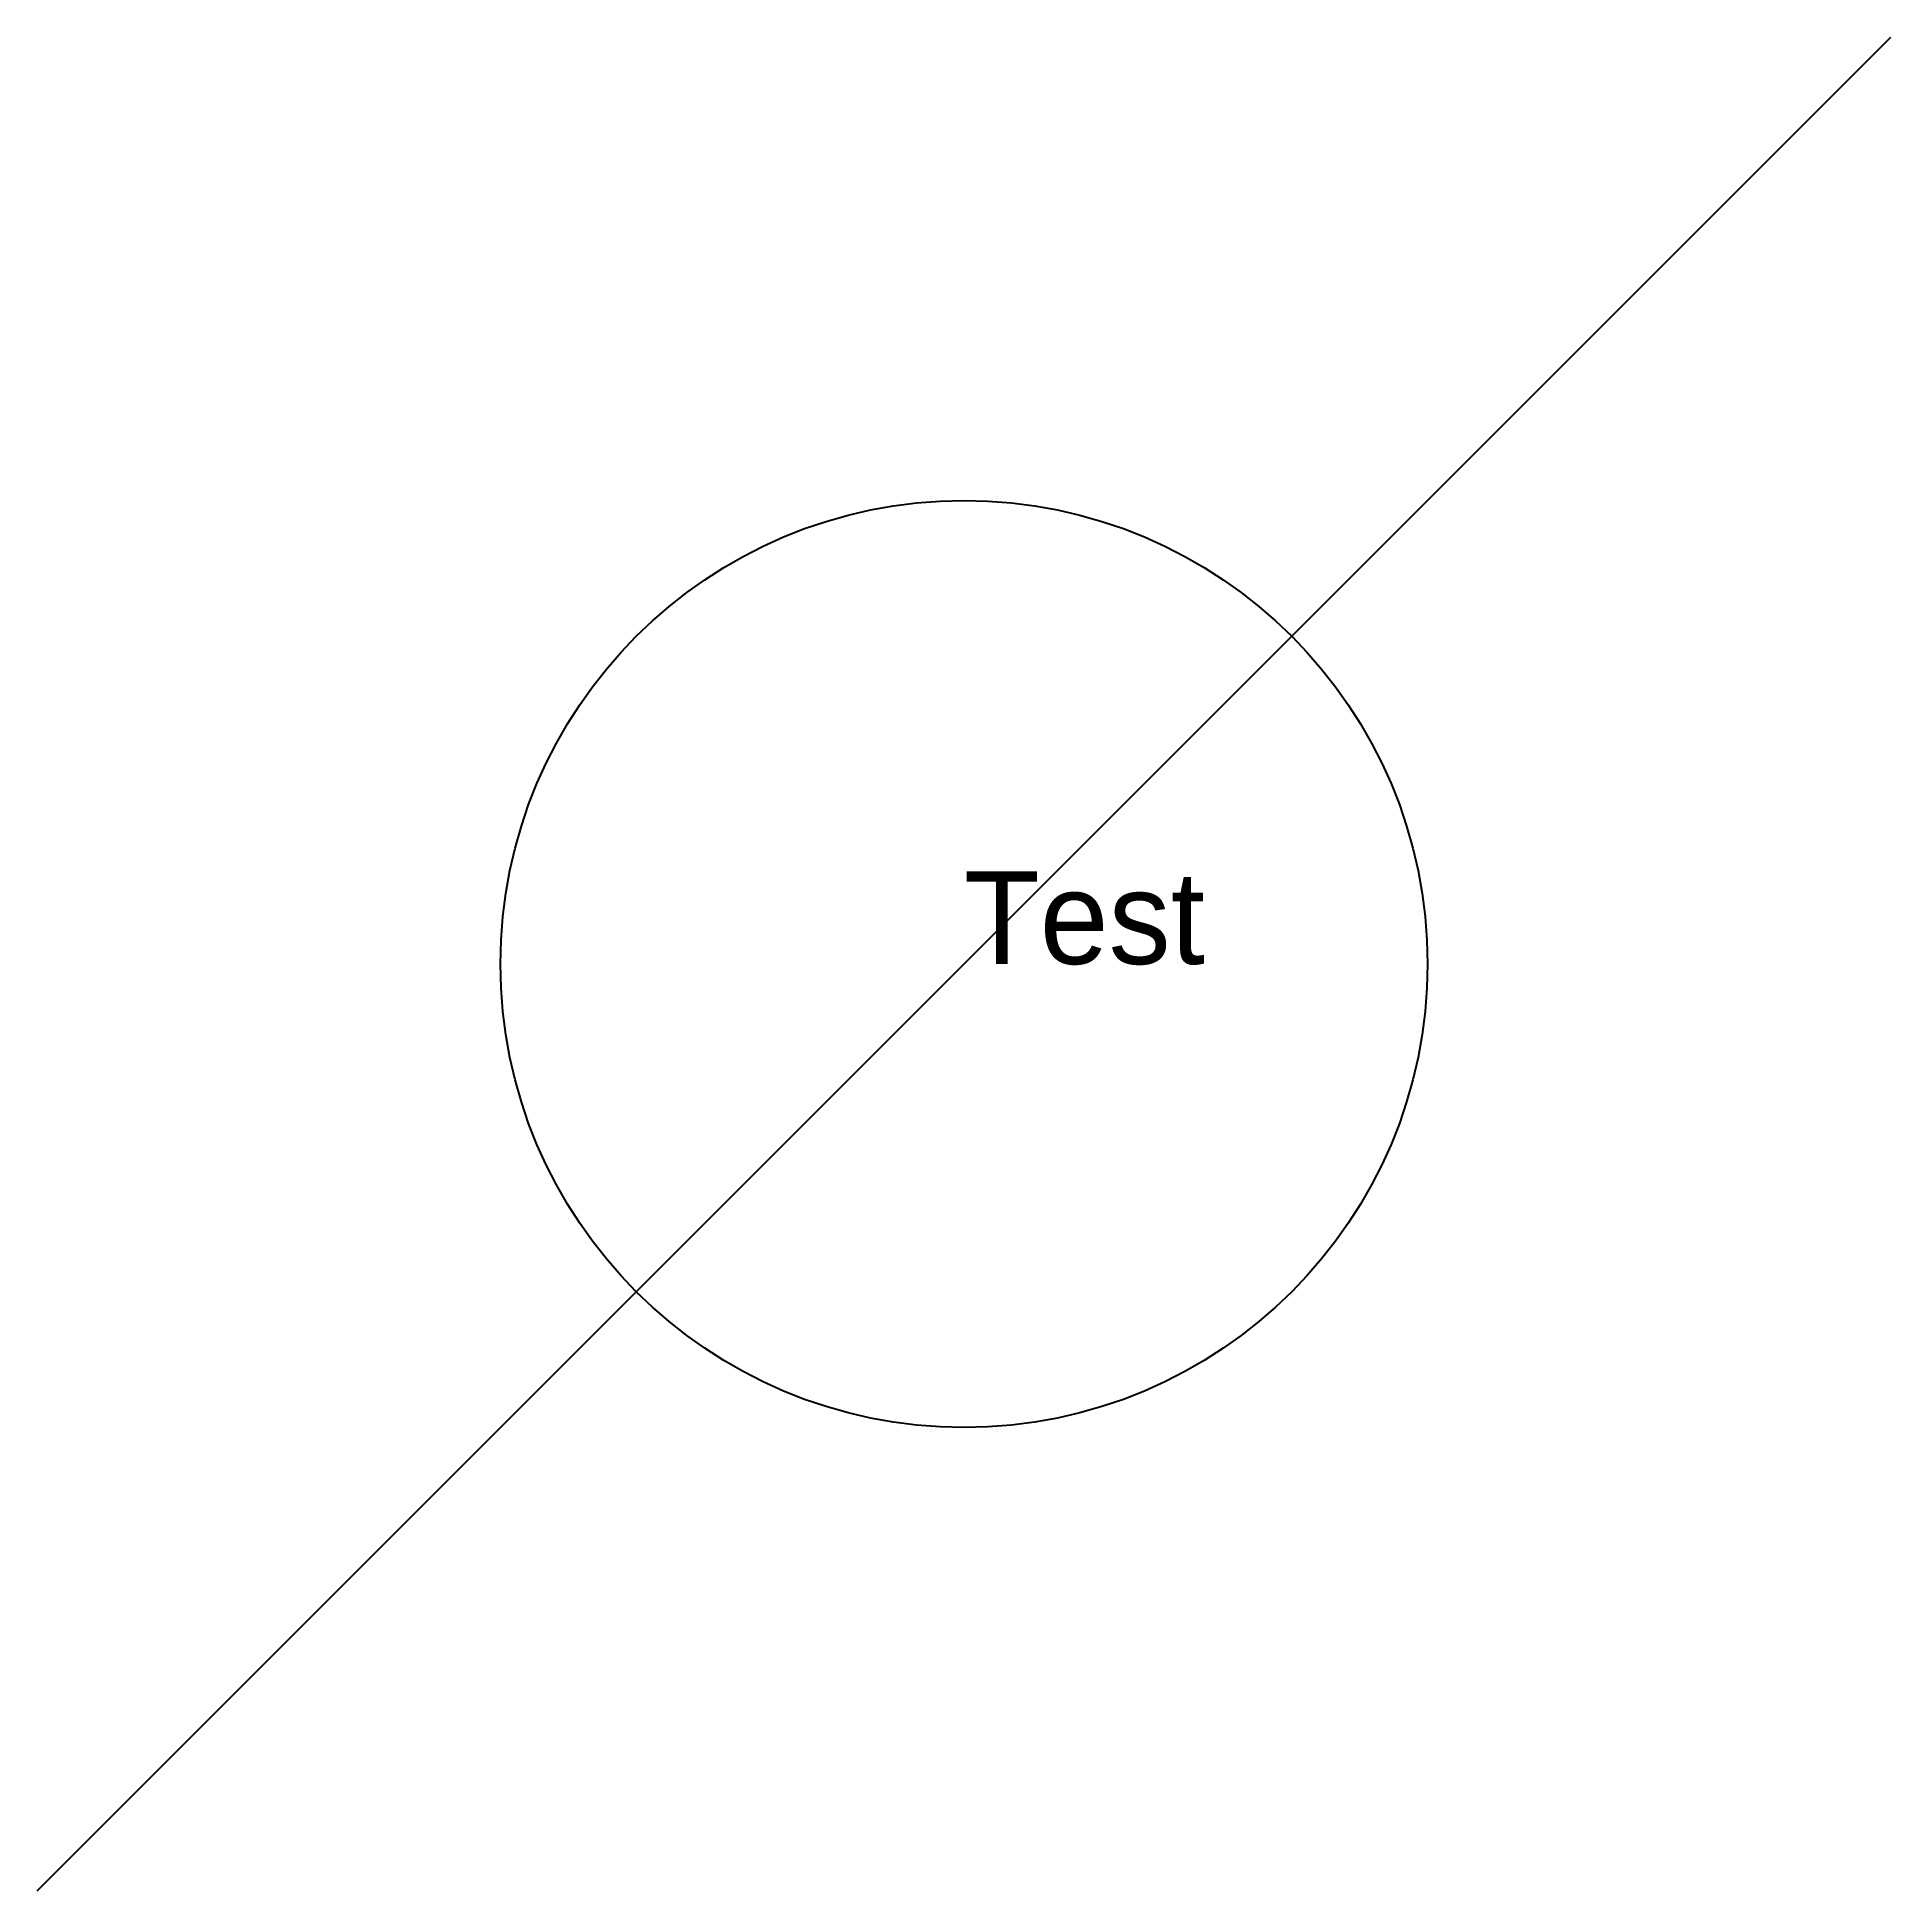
# Model space of a CAD drawing. Header units: metres. Extents: x 0 to 100, y 0 to 100.
import ezdxf

# ---------------------------------------------------------------- set-up
doc = ezdxf.new("R2010")
doc.units = ezdxf.units.M

msp = doc.modelspace()

# ---------------------------------------------------------------- linework, layer by layer
msp.add_line((0, 0), (100, 100))
msp.add_circle((50, 50), 25)

# ---------------------------------------------------------------- texts
msp.add_text('Test', height=5).set_placement((50, 50))

doc.saveas('drawing.dxf')
